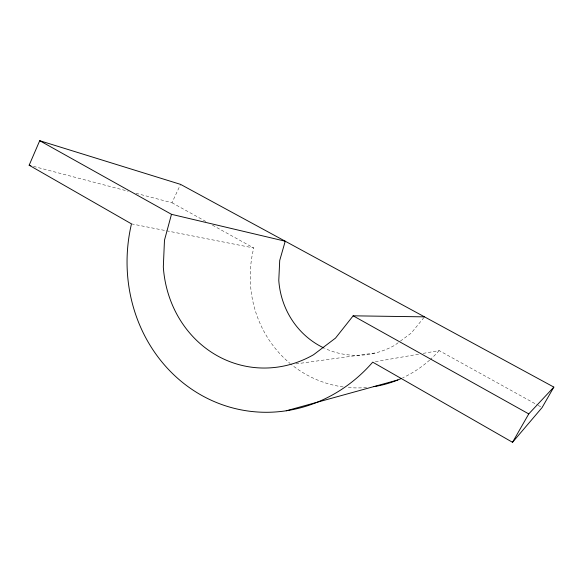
<?xml version="1.0" encoding="UTF-8"?>
<svg xmlns="http://www.w3.org/2000/svg" width="583" height="583" viewBox="0 0 583 583"><rect width="100%" height="100%" fill="white"/><g stroke="black" fill="none" stroke-linecap="round" stroke-linejoin="round"><path stroke-width="0.44" stroke-dasharray="2.92 2.19" d="M136.05 193.308L171.978 202.746L180.548 184.366M423.958 317.531L411.226 333.126L398.889 342.206M398.167 342.731L394.574 345.376A82.728 79.332 -76.1 0 1 324.636 348.321M375.386 361.7L418.783 354.143M423.214 353.371L439.159 350.602L537.344 404.937M295.902 363.901L375.714 352.897M131.474 223.872L253.751 248.001A113.649 109.028 -76.5 0 0 290.101 363.471M33.53 166.374L128.165 191.239M171.978 202.746L206.112 221.635M212.467 225.155L253.751 248.001M538.138 405.374L542.095 407.561M439.159 350.602A113.649 109.028 -76.5 0 1 430.334 359.485M429.671 360.083A113.649 109.028 -76.5 0 1 402.678 377.842M366.569 387.535A113.649 109.028 -76.5 0 1 346.688 387.374M343.117 386.944A113.649 109.028 -76.5 0 1 290.786 364.032"/><path stroke-width="0.87" d="M39.717 140.7L180.548 184.366L553.85 387.097L542.095 407.561L512.53 442.3L372.726 362.16A154.298 142.412 -81.1 0 1 200.443 394.691A154.298 142.412 -81.1 0 1 131.474 223.872L29.15 165.222L39.717 140.7L171.482 214.318L164.472 240.225L163.32 266.978A112.293 103.57 -80.9 0 0 313.523 354.756L335.531 338.082L353.16 315.818L424.511 316.853M512.53 442.3L528.759 413.915L553.85 387.097M286.253 410.782L397.752 379.992M171.482 214.318L285.233 241.216L279.716 260.455L278.783 280.387A82.728 79.332 -76.1 0 0 323.827 347.942M29.15 165.222L30.899 165.681M353.16 315.818L528.759 413.915M401.046 378.586A113.649 109.028 -76.5 0 1 373.798 386.653"/></g></svg>
